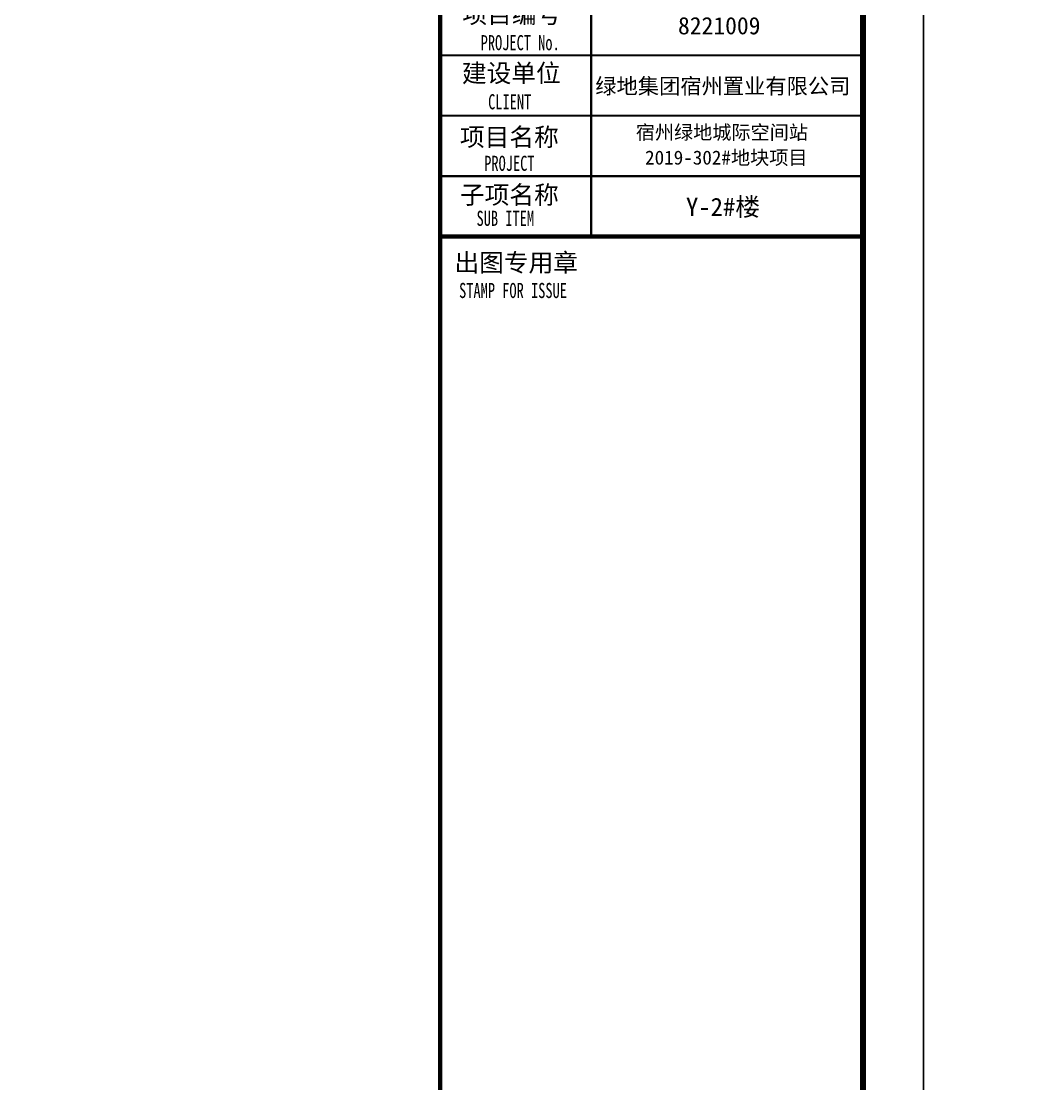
# Model space of a CAD drawing. Extents: x 3774419 to 4775970, y -926964 to 2266.
# Drawn here: x 3957683 to 3974294, y -671294 to -653699 of the extents above; entities that cross this region are included whole.
import ezdxf

# ---------------------------------------------------------------- set-up
doc = ezdxf.new("R2010")
doc.units = 0
doc.header["$LTSCALE"] = 1000
doc.header["$MEASUREMENT"] = 0
doc.layers.add('!!电气', color=1, linetype='CONTINUOUS')
doc.layers.add('图签文字', color=4, linetype='CONTINUOUS')
doc.layers.add('图框', color=147, linetype='CONTINUOUS', lineweight=20)
doc.layers.add('图签', color=147, linetype='CONTINUOUS', lineweight=18)
doc.styles.add('宋体', font='', dxfattribs={"height": 4})
doc.styles.add('建筑图签-1', font='simhei.ttf', dxfattribs={"width": 0.7})
doc.styles.get('宋体').set_extended_font_data('SimSun')

# ---------------------------------------------------------------- blocks, each defined once
blk = doc.blocks.new('A$C1435328E')
at = {"layer": '图框'}
for points, const_width in [([(-7000, -700), (-7000, 56700)], 70), ([(-4500, 30400), (-4500, 34400)], 35), ([(-7000, 33400), (0, 33400)], 35), ([(-7000, 32400), (0, 32400)], 35), ([(-7000, 31400), (0, 31400)], 35), ([(0, 30400), (-7000, 30400)], 70)]:
    blk.add_lwpolyline(points, dxfattribs=dict(at, const_width=const_width))
at = {"layer": '图签', "color": 154, "style": '宋体'}
for s, height, p in [('8221009', 286.7, (-3063, 33748)), ('绿地集团宿州置业有限公司', 258.01, (-4432, 32762)), ('宿州绿地城际空间站', 232.2, (-3762, 32009)), ('2019-302#地块项目', 232.21, (-3608, 31591))]:
    blk.add_text(s, height=height, dxfattribs=at).set_placement(p)
at = {"layer": '图签文字', "color": 7, "style": '建筑图签-1'}
for s, p in [('项目编号', (-6632, 33932)), ('建设单位', (-6640, 32955)), ('项目名称', (-6673, 31897)), ('子项名称', (-6673, 30940)), ('出图专用章', (-6764, 29818))]:
    blk.add_text(s, height=300, dxfattribs=at).set_placement(p)
at = {"layer": '图签文字', "style": '建筑图签-1', "width": 0.7}
for s, p in [('PROJECT No.', (-6330, 33485, -1799)), ('CLIENT', (-6206, 32506)), ('PROJECT', (-6271, 31487)), ('SUB ITEM', (-6398, 30576)), ('STAMP FOR ISSUE', (-6687, 29381))]:
    blk.add_text(s, height=250, dxfattribs=at).set_placement(p)
at = {"layer": '图签文字', "color": 2, "style": '建筑图签-1'}
blk.add_text('Y-2#楼', height=300, dxfattribs=at).set_placement((-2931, 30741))

msp = doc.modelspace()

# ---------------------------------------------------------------- linework, layer by layer
at = {"layer": '图框'}
for points in [[(3888517.5, -629963.9), (3972617.5, -629963.9), (3972617.5, -689363.9), (3888517.5, -689363.9)], [(3972617.5, -629963.9), (4056717.5, -629963.9), (4056717.5, -689363.9), (3972617.5, -689363.9)]]:
    msp.add_lwpolyline(points, close=True, dxfattribs=at)
at = {"layer": '图框', "const_width": 100}
msp.add_lwpolyline([(3971617.5, -688363.9), (3971617.5, -630963.9), (3891017.5, -630963.9), (3891017.5, -688363.9)], close=True, dxfattribs=at)

# ---------------------------------------------------------------- block references
at = {"layer": '!!电气'}
msp.add_blockref('A$C1435328E', (3971617.5, -687663.9), dxfattribs=at)

doc.saveas('drawing.dxf')
